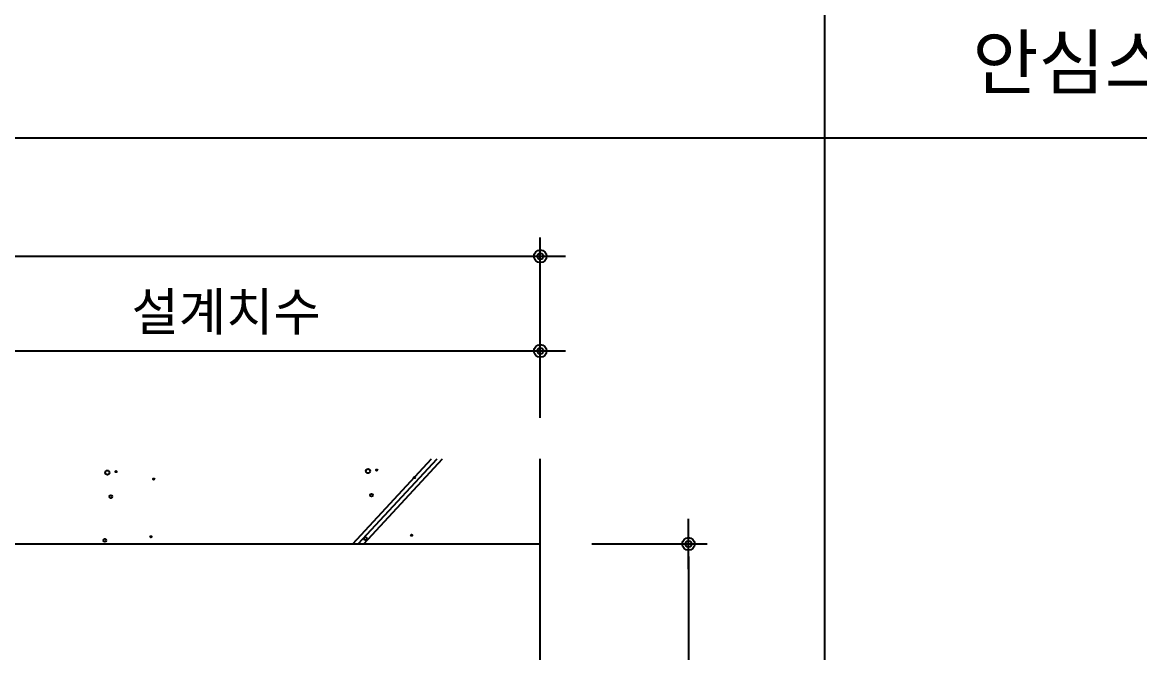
# Model space of a CAD drawing. Extents: x -255 to 8105, y -176 to 5714.
# Drawn here: x 3809 to 4698, y 3614 to 4116 of the extents above; entities that cross this region are included whole.
import ezdxf
from ezdxf.enums import TextEntityAlignment as Align

# ---------------------------------------------------------------- set-up
doc = ezdxf.new("R2010")
doc.units = 0
doc.header["$LTSCALE"] = 30
doc.layers.get('0').update_dxf_attribs({"linetype": 'CONTINUOUS'})
for name, color, linetype in [('DIM', 7, 'CONTINUOUS'), ('TIT', 3, 'CONTINUOUS'), ('해치', 8, 'CONTINUOUS')]:
    doc.layers.add(name, color=color, linetype=linetype)
doc.styles.add('돋움', font='malgun.ttf')

# ---------------------------------------------------------------- blocks, each defined once
blk = doc.blocks.new('DIMDOT')
at = {"linetype": 'Continuous'}
blk.add_line((-2, 0), (2, 0), dxfattribs=at)
for radius in [0.5, 0.25]:
    blk.add_circle((0, 0), radius, dxfattribs=at)
blk = doc.blocks.new('UNI-01', base_point=(7634, 7239))
at = {"color": 8}
for p, q in [((12081.88, 10008.01), (12081.88, 12777.16)), ((10119.29, 11262.92), (13467.12, 11262.92))]:
    blk.add_line(p, q, dxfattribs=at)
for p, q in [((11855.37, 10603.95), (11855.37, 11007.56)), ((10355.37, 10939.82), (11855.37, 10939.82))]:
    blk.add_line(p, q)
at = {"layer": 'DIM', "ltscale": 10}
for p, q in [((11855.37, 11040.26), (11855.37, 11183.72)), ((10365.37, 11168.72), (11845.37, 11168.72)), ((11855.37, 11040.26), (11855.37, 11108.38)), ((11365.37, 11093.38), (11845.37, 11093.38)), ((11896.4, 10939.82), (11988.3, 10939.82)), ((11973.3, 10929.82), (11973.3, 10224.82))]:
    blk.add_line(p, q, dxfattribs=at)
at = {"layer": '해치'}
for p, q in [((11706.17, 10939.82), (11768.86, 11007.56)), ((11714.99, 10939.82), (11777.68, 11007.56))]:
    blk.add_line(p, q, dxfattribs=at)
at = {"layer": '해치', "color": 2}
blk.add_line((11710.58, 10939.82), (11773.27, 11007.56), dxfattribs=at)
at = {"layer": '해치'}
for centre, radius in [((11718.29, 10997.77), 1.68), ((11725.23, 10998.56), 0.56), ((11510.85, 10996.59), 1.68), ((11517.8, 10997.38), 0.56), ((11547.8, 10991.41), 0.56), ((11755.23, 10992.59), 0.56), ((11513.65, 10977.42), 1.12), ((11721.09, 10978.6), 1.12), ((11545.56, 10945.54), 0.559), ((11752.99, 10946.72), 0.559), ((11508.84, 10942.61), 1.12), ((11716.28, 10943.93), 1.12)]:
    blk.add_circle(centre, radius, dxfattribs=at)
at = {"layer": 'DIM', "xscale": 10, "yscale": 10, "zscale": 10}
for p in [(11855.37, 11168.72), (11855.37, 11093.38)]:
    blk.add_blockref('DIMDOT', p, dxfattribs=at)
at = {"layer": 'DIM', "xscale": 10, "yscale": 10, "zscale": 10, "rotation": 90}
blk.add_blockref('DIMDOT', (11973.3, 10939.82), dxfattribs=at)
at = {"layer": 'DIM', "color": 3, "insert": (11605.37, 11123.04), "char_height": 30, "attachment_point": 5, "style": '돋움'}
blk.add_mtext('설계치수', dxfattribs=at)
at = {"layer": 'TIT', "style": '돋움'}
blk.add_text('안심스크린 상세(전면부)', height=42, dxfattribs=at).set_placement((12773.34, 11302.02), align=Align.RIGHT)

msp = doc.modelspace()

# ---------------------------------------------------------------- block references
msp.add_blockref('UNI-01', (0, 0))

doc.saveas('drawing.dxf')
